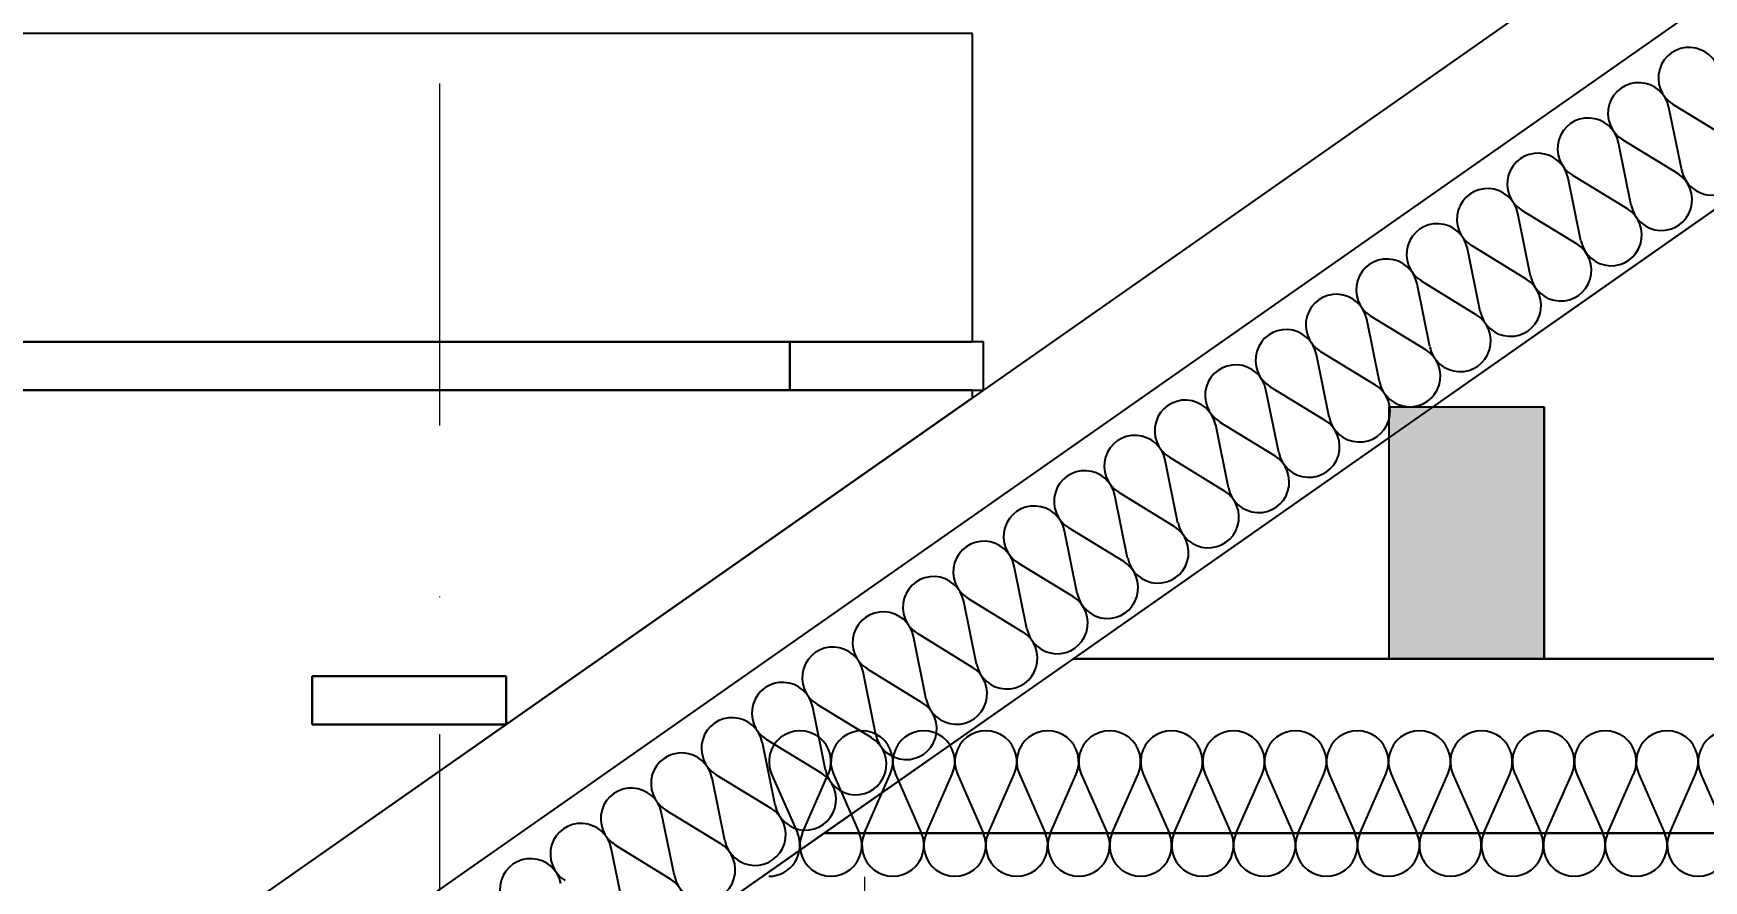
# Model space of a CAD drawing. Header units: millimetres. Extents: x 4647 to 73915, y -13612 to -8141.
# Drawn here: x 11903.1 to 12075.4, y -10491.4 to -10404 of the extents above; entities that cross this region are included whole.
import ezdxf
from ezdxf.enums import TextEntityAlignment as Align

# ---------------------------------------------------------------- set-up
doc = ezdxf.new("R2010")
doc.units = ezdxf.units.MM
doc.linetypes.add('Kropki i Kreski', pattern=[67.027776, 35.277777, -17.638888, 0, -14.111111])
for name, color, linetype in [('2D - Ogólne', 7, 'Continuous'), ('Floors', 7, 'Continuous'), ('Konstrukcja - Dach', 7, 'Continuous'), ('Konstrukcja - Ogólne', 7, 'Continuous'), ('Konstrukcja - Siatka mod', 7, 'Continuous'), ('Wymiarowanie - Ogólne', 7, 'Continuous')]:
    doc.layers.add(name, color=color, linetype=linetype)
doc.layers.add('a_wymiary', color=250, linetype='Continuous', lineweight=9)
doc.layers.add('Konstrukcja - Siatka mod_Nr_Pióra__1', color=7, linetype='Continuous', lineweight=5)
doc.layers.add('Konstrukcja - Siatka mod_Nr_Pióra__4', color=7, linetype='Continuous', lineweight=5, true_color=0x029e21)
doc.styles.add('GENERATED_STYLE_1', font='arialbd.ttf')
doc.styles.get("Standard").update_dxf_attribs({"font": 'arial.ttf'})
doc.dimstyles.new('1-100', dxfattribs={"dimtxt": 13, "dimasz": 15, "dimexe": 10, "dimexo": 20, "dimgap": 5, "dimtad": 1, "dimdec": 1, "dimrnd": 0.5, "dimtxsty": 'Standard', "dimblk": 'ARCHTICK', "dimcen": 0.09, "dimdle": 10, "dimadec": 0, "dimazin": 0, "dimtfac": 1, "dimtdec": 1, "dimtofl": 0, "dimtmove": 0, "dimatfit": 3, "dimfxl": 10, "dimfxlon": 1, "dimtolj": 1, "dimtzin": 0, "dimarcsym": 0})

# ---------------------------------------------------------------- blocks, each defined once
blk = doc.blocks.new('Standardowy znacznik siatki_2')
at = {"layer": 'Konstrukcja - Siatka mod_Nr_Pióra__4', "linetype": 'Kropki i Kreski'}
blk.add_line((268.51, 0), (1533.18, 0), dxfattribs=at)
at = {"layer": 'Konstrukcja - Siatka mod_Nr_Pióra__1', "style": 'GENERATED_STYLE_1'}
blk.add_attdef('AC_MarkerText_1', text='', height=18, dxfattribs=at).set_placement((-28.89, -13.29), align=Align.BOTTOM_LEFT)
blk = doc.blocks.new('_ArchTick')
at = {"color": 0, "linetype": 'ByBlock', "const_width": 0.15}
blk.add_lwpolyline([(-0.5, -0.5), (0.5, 0.5)], dxfattribs=at)
blk = doc.blocks.new('*D802')
at = {"layer": 'a_wymiary', "color": 0, "lineweight": -2, "transparency": 16777216}
for p, q in [((11649, -10180.91), (11649, -10150.91)), ((12748.98, -10180.91), (12748.98, -10150.91)), ((11639, -10160.91), (12758.98, -10160.91))]:
    blk.add_line(p, q, dxfattribs=at)
at = {"layer": 'DEFPOINTS', "color": 0, "transparency": 16777216}
for p in [(12748.98, -10160.91), (11649, -10687.41), (12748.98, -10687.41)]:
    blk.add_point(p, dxfattribs=at)
at = {"layer": 'a_wymiary', "color": 0, "lineweight": -2, "transparency": 16777216, "xscale": 15, "yscale": 15, "zscale": 15, "rotation": 180}
blk.add_blockref('_ArchTick', (11649, -10160.91), dxfattribs=at)
at = {"layer": 'a_wymiary', "color": 0, "lineweight": -2, "transparency": 16777216, "xscale": 15, "yscale": 15, "zscale": 15}
blk.add_blockref('_ArchTick', (12748.98, -10160.91), dxfattribs=at)
at = {"layer": 'a_wymiary', "color": 0, "transparency": 16777216, "insert": (12198.99, -10149.28), "char_height": 13, "attachment_point": 5}
blk.add_mtext('\\A1;1100', dxfattribs=at)
blk = doc.blocks.new('*D803')
at = {"layer": 'a_wymiary', "color": 0, "lineweight": -2, "transparency": 16777216}
for p, q in [((11731.48, -10212.51), (11731.48, -10182.51)), ((12666.48, -10212.51), (12666.48, -10182.51)), ((11721.48, -10192.51), (12676.48, -10192.51))]:
    blk.add_line(p, q, dxfattribs=at)
at = {"layer": 'DEFPOINTS', "color": 0, "transparency": 16777216}
for p in [(12666.48, -10192.51), (11731.48, -10669.57), (12666.48, -10669.57)]:
    blk.add_point(p, dxfattribs=at)
at = {"layer": 'a_wymiary', "color": 0, "lineweight": -2, "transparency": 16777216, "xscale": 15, "yscale": 15, "zscale": 15, "rotation": 180}
blk.add_blockref('_ArchTick', (11731.48, -10192.51), dxfattribs=at)
at = {"layer": 'a_wymiary', "color": 0, "lineweight": -2, "transparency": 16777216, "xscale": 15, "yscale": 15, "zscale": 15}
blk.add_blockref('_ArchTick', (12666.48, -10192.51), dxfattribs=at)
at = {"layer": 'a_wymiary', "color": 0, "transparency": 16777216, "insert": (12198.98, -10180.86), "char_height": 13, "attachment_point": 5}
blk.add_mtext('\\A1;935', dxfattribs=at)
blk = doc.blocks.new('*D804')
at = {"layer": 'a_wymiary', "color": 0, "lineweight": -2, "transparency": 16777216}
for p, q in [((12050.98, -10242.78), (12050.98, -10212.78)), ((12347, -10242.78), (12347, -10212.78)), ((12040.98, -10222.78), (12357, -10222.78))]:
    blk.add_line(p, q, dxfattribs=at)
at = {"layer": 'DEFPOINTS', "color": 0, "transparency": 16777216}
for p in [(12347, -10222.78), (12050.98, -10442.57), (12347, -10442.57)]:
    blk.add_point(p, dxfattribs=at)
at = {"layer": 'a_wymiary', "color": 0, "lineweight": -2, "transparency": 16777216, "xscale": 15, "yscale": 15, "zscale": 15, "rotation": 180}
blk.add_blockref('_ArchTick', (12050.98, -10222.78), dxfattribs=at)
at = {"layer": 'a_wymiary', "color": 0, "lineweight": -2, "transparency": 16777216, "xscale": 15, "yscale": 15, "zscale": 15}
blk.add_blockref('_ArchTick', (12347, -10222.78), dxfattribs=at)
at = {"layer": 'a_wymiary', "color": 0, "transparency": 16777216, "insert": (12198.99, -10211.14), "char_height": 13, "attachment_point": 5}
blk.add_mtext('\\A1;296', dxfattribs=at)
blk = doc.blocks.new('*D832')
at = {"layer": 'a_wymiary', "color": 0, "lineweight": -2, "transparency": 16777216}
for p, q in [((12050.98, -10512.9), (12050.98, -10542.9)), ((12347, -10512.9), (12347, -10542.9)), ((12040.98, -10532.9), (12357, -10532.9))]:
    blk.add_line(p, q, dxfattribs=at)
at = {"layer": 'DEFPOINTS', "color": 0, "transparency": 16777216}
for p in [(12050.98, -10468.57), (12347, -10468.57), (12347, -10532.9)]:
    blk.add_point(p, dxfattribs=at)
at = {"layer": 'a_wymiary', "color": 0, "lineweight": -2, "transparency": 16777216, "xscale": 15, "yscale": 15, "zscale": 15, "rotation": 180}
blk.add_blockref('_ArchTick', (12050.98, -10532.9), dxfattribs=at)
at = {"layer": 'a_wymiary', "color": 0, "lineweight": -2, "transparency": 16777216, "xscale": 15, "yscale": 15, "zscale": 15}
blk.add_blockref('_ArchTick', (12347, -10532.9), dxfattribs=at)
at = {"layer": 'a_wymiary', "color": 0, "transparency": 16777216, "insert": (12198.99, -10521.26), "char_height": 13, "attachment_point": 5}
blk.add_mtext('\\A1;296', dxfattribs=at)

msp = doc.modelspace()

# ---------------------------------------------------------------- hatches: boundary and pattern name
at = {"layer": 'Konstrukcja - Dach', "linetype": 'Continuous', "lineweight": 0}
msp.add_hatch(color=46, dxfattribs=at).paths.add_polyline_path([(12058.98, -10468.57), (12058.98, -10442.57), (12042.98, -10442.57), (12042.98, -10468.57)], flags=0)

# ---------------------------------------------------------------- linework, layer by layer
for p, q in [((12198.99, -10336.48), (12047.48, -10442.57)), ((11999.98, -10404.04), (11869.98, -10404.04)), ((11999.98, -10435.85), (11999.98, -10404.04)), ((11869.98, -10435.85), (11999.98, -10435.85)), ((11981.11, -10435.85), (11869.98, -10435.85)), ((12001.11, -10435.85), (11981.11, -10435.85)), ((11981.11, -10435.85), (11981.11, -10440.85)), ((11981.11, -10440.85), (11981.11, -10435.85)), ((12001.11, -10440.85), (12001.11, -10435.85)), ((11999.98, -10440.85), (11869.98, -10440.85)), ((11869.98, -10440.85), (11981.11, -10440.85)), ((11951.84, -10475.35), (11999.98, -10441.65)), ((11981.11, -10440.85), (12001.11, -10440.85)), ((11999.98, -10441.65), (11999.98, -10440.85)), ((12047.48, -10442.57), (12058.98, -10442.57)), ((12058.98, -10442.57), (12058.98, -10468.57)), ((12042.98, -10445.72), (12010.35, -10468.57)), ((12042.98, -10468.57), (12042.98, -10445.72)), ((12010.35, -10468.57), (11984.64, -10486.57)), ((12010.35, -10468.57), (12042.98, -10468.57)), ((12387.63, -10468.57), (12010.35, -10468.57)), ((12058.98, -10468.57), (12339, -10468.57)), ((11931.84, -10475.35), (11931.84, -10470.35)), ((11931.84, -10470.35), (11951.84, -10470.35)), ((11951.84, -10470.35), (11931.84, -10470.35)), ((11931.84, -10470.35), (11931.84, -10475.35)), ((11951.84, -10470.35), (11951.84, -10475.35)), ((11951.84, -10475.35), (11951.84, -10470.35)), ((11905.71, -10507.65), (11951.84, -10475.35)), ((11951.84, -10475.35), (11931.84, -10475.35)), ((11931.84, -10475.35), (11951.84, -10475.35)), ((11984.64, -10486.57), (11958.52, -10504.86)), ((12413.34, -10486.57), (11984.64, -10486.57)), ((11984.64, -10486.57), (12413.34, -10486.57))]:
    msp.add_line(p, q)
at = {"layer": '2D - Ogólne'}
for p, q in [((11882.96, -10535.8), (12198.99, -10314.51)), ((12073.16, -10418.17), (12071.84, -10411.69)), ((12072.28, -10411.38), (12077.92, -10414.83)), ((12067.96, -10421.81), (12066.65, -10415.33)), ((12067.08, -10415.02), (12072.72, -10418.47)), ((12062.76, -10425.45), (12061.45, -10418.97)), ((12061.89, -10418.66), (12067.52, -10422.11)), ((12057.56, -10429.08), (12056.25, -10422.61)), ((12056.69, -10422.3), (12062.33, -10425.75)), ((12052.37, -10432.72), (12051.05, -10426.25)), ((12051.49, -10425.94), (12057.13, -10429.39)), ((12046.29, -10429.58), (12051.93, -10433.03)), ((12047.17, -10436.36), (12045.86, -10429.89)), ((12041.97, -10440), (12040.66, -10433.52)), ((12041.09, -10433.22), (12046.73, -10436.67)), ((12036.77, -10443.64), (12035.46, -10437.16)), ((12035.9, -10436.86), (12041.54, -10440.31)), ((12031.58, -10447.28), (12030.26, -10440.8)), ((12030.7, -10440.5), (12036.34, -10443.95)), ((12026.38, -10450.92), (12025.07, -10444.44)), ((12025.5, -10444.14), (12031.14, -10447.59)), ((12021.18, -10454.56), (12019.87, -10448.08)), ((12020.3, -10447.78), (12025.94, -10451.23)), ((12015.98, -10458.2), (12014.67, -10451.72)), ((12015.11, -10451.42), (12020.75, -10454.87)), ((12010.79, -10461.84), (12009.47, -10455.36)), ((12009.91, -10455.06), (12015.55, -10458.51)), ((12005.59, -10465.48), (12004.27, -10459)), ((12004.71, -10458.69), (12010.35, -10462.15)), ((11999.51, -10462.33), (12005.15, -10465.78)), ((12000.39, -10469.12), (11999.08, -10462.64)), ((11995.19, -10472.76), (11993.88, -10466.28)), ((11994.32, -10465.97), (11999.95, -10469.42)), ((11990, -10476.4), (11988.68, -10469.92)), ((11989.12, -10469.61), (11994.76, -10473.06)), ((11984.8, -10480.04), (11983.48, -10473.56)), ((11983.92, -10473.25), (11989.56, -10476.7)), ((11979.6, -10483.68), (11978.29, -10477.2)), ((11978.72, -10476.89), (11984.36, -10480.34)), ((11974.4, -10487.32), (11973.09, -10480.84)), ((11973.53, -10480.53), (11979.16, -10483.98)), ((11979.24, -10480.47), (11981.9, -10486.53)), ((11982.43, -10486.53), (11985.09, -10480.47)), ((11985.63, -10480.47), (11988.29, -10486.53)), ((11988.83, -10486.53), (11991.49, -10480.47)), ((11992.02, -10480.47), (11994.68, -10486.53)), ((11995.22, -10486.53), (11997.88, -10480.47)), ((11998.42, -10480.47), (12001.08, -10486.53)), ((12001.61, -10486.53), (12004.27, -10480.47)), ((12004.81, -10480.47), (12007.47, -10486.53)), ((12008.01, -10486.53), (12010.67, -10480.47)), ((12011.2, -10480.47), (12013.86, -10486.53)), ((12014.4, -10486.53), (12017.06, -10480.47)), ((12017.6, -10480.47), (12020.26, -10486.53)), ((12020.79, -10486.53), (12023.45, -10480.47)), ((12023.99, -10480.47), (12026.65, -10486.53)), ((12027.19, -10486.53), (12029.85, -10480.47)), ((12030.38, -10480.47), (12033.04, -10486.53)), ((12033.58, -10486.53), (12036.24, -10480.47)), ((12036.78, -10480.47), (12039.44, -10486.53)), ((12039.97, -10486.53), (12042.63, -10480.47)), ((12043.17, -10480.47), (12045.83, -10486.53)), ((12046.37, -10486.53), (12049.03, -10480.47)), ((12049.56, -10480.47), (12052.22, -10486.53)), ((12052.76, -10486.53), (12055.42, -10480.47)), ((12055.96, -10480.47), (12058.62, -10486.53)), ((12059.15, -10486.53), (12061.81, -10480.47)), ((12062.35, -10480.47), (12065.01, -10486.53)), ((12065.55, -10486.53), (12068.2, -10480.47)), ((12068.74, -10480.47), (12071.4, -10486.53)), ((12071.94, -10486.53), (12074.6, -10480.47)), ((12075.14, -10480.47), (12077.79, -10486.53)), ((11969.21, -10490.95), (11967.89, -10484.48)), ((11968.33, -10484.17), (11973.97, -10487.62)), ((11964.01, -10494.59), (11962.69, -10488.12)), ((11963.13, -10487.81), (11968.77, -10491.26))]:
    msp.add_line(p, q, dxfattribs=at)
for centre, major_axis, ratio, start_param, end_param in [((12073.93, -10408.67), (-1.83, 2.61), 0.994478, 4.299595, 8.266775), ((12068.73, -10412.31), (-1.83, 2.61), 0.994478, 4.299595, 8.266775), ((12063.53, -10415.95), (-1.83, 2.61), 0.994478, 4.299595, 8.266775), ((12076.27, -10417.55), (-1.83, 2.61), 0.994478, 1.158004, 5.125183), ((12058.33, -10419.59), (-1.83, 2.61), 0.994478, 4.299595, 8.266775), ((12071.07, -10421.19), (-1.83, 2.61), 0.994478, 1.158004, 5.125183), ((12053.14, -10423.23), (-1.83, 2.61), 0.994478, 4.299595, 8.266775), ((12065.88, -10424.83), (-1.83, 2.61), 0.994478, 1.158004, 5.125183), ((12047.94, -10426.86), (-1.83, 2.61), 0.994478, 4.299595, 8.266775), ((12060.68, -10428.47), (-1.83, 2.61), 0.994478, 1.158004, 5.125183), ((12042.74, -10430.5), (-1.83, 2.61), 0.994478, 4.299595, 8.266775), ((12055.48, -10432.11), (-1.83, 2.61), 0.994478, 1.158004, 5.125183), ((12037.54, -10434.14), (-1.83, 2.61), 0.994478, 4.299595, 8.266775), ((12050.28, -10435.75), (-1.83, 2.61), 0.994478, 1.158004, 5.125183), ((12032.35, -10437.78), (-1.83, 2.61), 0.994478, 4.299595, 8.266775), ((12027.15, -10441.42), (-1.83, 2.61), 0.994478, 4.299595, 8.266775), ((12045.09, -10439.38), (-1.83, 2.61), 0.994478, 1.158004, 5.125183), ((12039.89, -10443.02), (-1.83, 2.61), 0.994478, 1.158004, 5.125183), ((12021.95, -10445.06), (-1.83, 2.61), 0.994478, 4.299595, 8.266775), ((12034.69, -10446.66), (-1.83, 2.61), 0.994478, 1.158004, 5.125183), ((12016.75, -10448.7), (-1.83, 2.61), 0.994478, 4.299595, 8.266775), ((12029.49, -10450.3), (-1.83, 2.61), 0.994478, 1.158004, 5.125183), ((12011.56, -10452.34), (-1.83, 2.61), 0.994478, 4.299595, 8.266775), ((12024.3, -10453.94), (-1.83, 2.61), 0.994478, 1.158004, 5.125183), ((12006.36, -10455.98), (-1.83, 2.61), 0.994478, 4.299595, 8.266775), ((12019.1, -10457.58), (-1.83, 2.61), 0.994478, 1.158004, 5.125183), ((12001.16, -10459.62), (-1.83, 2.61), 0.994478, 4.299595, 8.266775), ((12013.9, -10461.22), (-1.83, 2.61), 0.994478, 1.158004, 5.125183), ((11995.96, -10463.26), (-1.83, 2.61), 0.994478, 4.299595, 8.266775), ((12008.7, -10464.86), (-1.83, 2.61), 0.994478, 1.158004, 5.125183), ((11990.77, -10466.9), (-1.83, 2.61), 0.994478, 4.299595, 8.266775), ((12003.51, -10468.5), (-1.83, 2.61), 0.994478, 1.158004, 5.125183), ((11985.57, -10470.54), (-1.83, 2.61), 0.994478, 4.299595, 8.266775), ((11980.37, -10474.18), (-1.83, 2.61), 0.994478, 4.299595, 8.266775), ((11998.31, -10472.14), (-1.83, 2.61), 0.994478, 1.158004, 5.125183), ((11993.11, -10475.78), (-1.83, 2.61), 0.994478, 1.158004, 5.125183), ((11975.17, -10477.82), (-1.83, 2.61), 0.994478, 4.299595, 8.266775), ((11982.17, -10479.19), (3.2, 0), 0.997999, 5.870392, 9.837571), ((11988.56, -10479.19), (3.2, 0), 0.997999, 5.870392, 9.837571), ((11994.95, -10479.19), (3.2, 0), 0.997999, 5.870392, 9.837571), ((12001.35, -10479.19), (3.2, 0), 0.997999, 5.870392, 9.837571), ((12007.74, -10479.19), (3.2, 0), 0.997999, 5.870392, 9.837571), ((12014.13, -10479.19), (3.2, 0), 0.997999, 5.870392, 9.837571), ((12020.52, -10479.19), (3.2, 0), 0.997999, 5.870392, 9.837571), ((12026.92, -10479.19), (3.2, 0), 0.997999, 5.870392, 9.837571), ((12033.31, -10479.19), (3.2, 0), 0.997999, 5.870392, 9.837571), ((12039.7, -10479.19), (3.2, 0), 0.997999, 5.870392, 9.837571), ((12046.1, -10479.19), (3.2, 0), 0.997999, 5.870392, 9.837571), ((12052.49, -10479.19), (3.2, 0), 0.997999, 5.870392, 9.837571), ((12058.88, -10479.19), (3.2, 0), 0.997999, 5.870392, 9.837571), ((12065.28, -10479.19), (3.2, 0), 0.997999, 5.870392, 9.837571), ((12071.67, -10479.19), (3.2, 0), 0.997999, 5.870392, 9.837571), ((12078.06, -10479.19), (3.2, 0), 0.997999, 5.870392, 9.837571), ((11987.91, -10479.42), (-1.83, 2.61), 0.994478, 1.158004, 5.125183), ((11969.97, -10481.46), (-1.83, 2.61), 0.994478, 4.299595, 8.266775), ((11982.72, -10483.06), (-1.83, 2.61), 0.994478, 1.158004, 5.125183), ((11964.78, -10485.09), (-1.83, 2.61), 0.994478, 4.299595, 8.266775), ((11977.52, -10486.7), (-1.83, 2.61), 0.994478, 1.158004, 5.125183), ((11959.58, -10488.73), (-1.83, 2.61), 0.994478, 4.299595, 8.266775), ((11978.97, -10487.81), (3.2, 0), 0.997999, 4.712389, 6.695979), ((11985.36, -10487.81), (3.2, 0), 0.997999, 2.7288, 6.695979), ((11991.76, -10487.81), (3.2, 0), 0.997999, 2.7288, 6.695979), ((11998.15, -10487.81), (3.2, 0), 0.997999, 2.7288, 6.695979), ((12004.54, -10487.81), (3.2, 0), 0.997999, 2.7288, 6.695979), ((12010.94, -10487.81), (3.2, 0), 0.997999, 2.7288, 6.695979), ((12017.33, -10487.81), (3.2, 0), 0.997999, 2.7288, 6.695979), ((12023.72, -10487.81), (3.2, 0), 0.997999, 2.7288, 6.695979), ((12030.11, -10487.81), (3.2, 0), 0.997999, 2.7288, 6.695979), ((12036.51, -10487.81), (3.2, 0), 0.997999, 2.7288, 6.695979), ((12042.9, -10487.81), (3.2, 0), 0.997999, 2.7288, 6.695979), ((12049.29, -10487.81), (3.2, 0), 0.997999, 2.7288, 6.695979), ((12055.69, -10487.81), (3.2, 0), 0.997999, 2.7288, 6.695979), ((12062.08, -10487.81), (3.2, 0), 0.997999, 2.7288, 6.695979), ((12068.47, -10487.81), (3.2, 0), 0.997999, 2.7288, 6.695979), ((12074.87, -10487.81), (3.2, 0), 0.997999, 2.7288, 6.695979), ((11972.32, -10490.34), (-1.83, 2.61), 0.994478, 1.158004, 5.125183), ((11954.38, -10492.37), (-1.83, 2.61), 0.994478, 4.299595, 8.266775), ((11967.12, -10493.98), (-1.83, 2.61), 0.994478, 1.158004, 5.125183)]:
    msp.add_ellipse(centre, major_axis=major_axis, ratio=ratio, start_param=start_param, end_param=end_param, dxfattribs=at)
at = {"layer": 'Floors', "color": 251, "lineweight": 15}
for p, q in [((11869.98, -10435.85), (11981.11, -10435.85)), ((11981.11, -10435.85), (12001.11, -10435.85)), ((11981.11, -10440.85), (11981.11, -10435.85)), ((12001.11, -10440.85), (12001.11, -10435.85)), ((11869.98, -10440.85), (11981.11, -10440.85)), ((11981.11, -10440.85), (12001.11, -10440.85)), ((11931.84, -10470.35), (11951.84, -10470.35)), ((11931.84, -10475.35), (11931.84, -10470.35)), ((11951.84, -10475.35), (11951.84, -10470.35)), ((11931.84, -10475.35), (11951.84, -10475.35))]:
    msp.add_line(p, q, dxfattribs=at)
at = {"layer": 'Konstrukcja - Dach'}
for p, q in [((11865.52, -10535.8), (12198.99, -10302.3)), ((11882.96, -10535.8), (12198.99, -10314.51)), ((11882.96, -10535.8), (12198.99, -10314.51)), ((11914.34, -10535.8), (12198.99, -10336.48))]:
    msp.add_line(p, q, dxfattribs=at)
at = {"layer": 'Konstrukcja - Dach', "color": 171, "lineweight": 25}
for p, q in [((12042.98, -10442.57), (12058.98, -10442.57)), ((12042.98, -10468.57), (12042.98, -10442.57)), ((12058.98, -10468.57), (12058.98, -10442.57)), ((12042.98, -10468.57), (12058.98, -10468.57))]:
    msp.add_line(p, q, dxfattribs=at)
at = {"layer": 'Konstrukcja - Dach', "color": 161, "lineweight": 25}
for p, q in [((12010.35, -10468.57), (12042.98, -10468.57)), ((12058.98, -10468.57), (12339, -10468.57)), ((12413.34, -10486.57), (11984.64, -10486.57))]:
    msp.add_line(p, q, dxfattribs=at)
at = {"layer": 'Konstrukcja - Ogólne', "color": 161, "lineweight": 25}
for p, q in [((11999.98, -10435.85), (11999.98, -10404.04)), ((11999.98, -10441.65), (11999.98, -10440.85))]:
    msp.add_line(p, q, dxfattribs=at)
at = {"layer": 'Wymiarowanie - Ogólne', "color": 151, "lineweight": 20}
msp.add_line((11988.85, -10494.82), (11988.85, -10491.07), dxfattribs=at)

# ---------------------------------------------------------------- block references
at = {"layer": 'Konstrukcja - Siatka mod', "color": 251, "lineweight": 15, "rotation": 270}
msp.add_blockref('Standardowy znacznik siatki_2', (11944.97, -10073.57), dxfattribs=at)

# ---------------------------------------------------------------- dimensions: what is measured, and where the dimension line sits
at = {"layer": 'a_wymiary'}
for base, p1, p2, picture, middle in [((12748.98, -10160.91), (11649, -10687.41), (12748.98, -10687.41), '*D802', (12198.99, -10149.28)), ((12666.48, -10192.51), (11731.48, -10669.57), (12666.48, -10669.57), '*D803', (12198.98, -10180.86)), ((12347, -10222.78), (12050.98, -10442.57), (12347, -10442.57), '*D804', (12198.99, -10211.14)), ((12347, -10532.9), (12050.98, -10468.57), (12347, -10468.57), '*D832', (12198.99, -10521.26))]:
    dim = msp.add_linear_dim(base=base, p1=p1, p2=p2, dimstyle='1-100', override={"dimfxl": 20}, dxfattribs=at)
    dim.commit()
    dim.dimension.update_dxf_attribs({"geometry": picture, "text_midpoint": middle})

doc.saveas('drawing.dxf')
